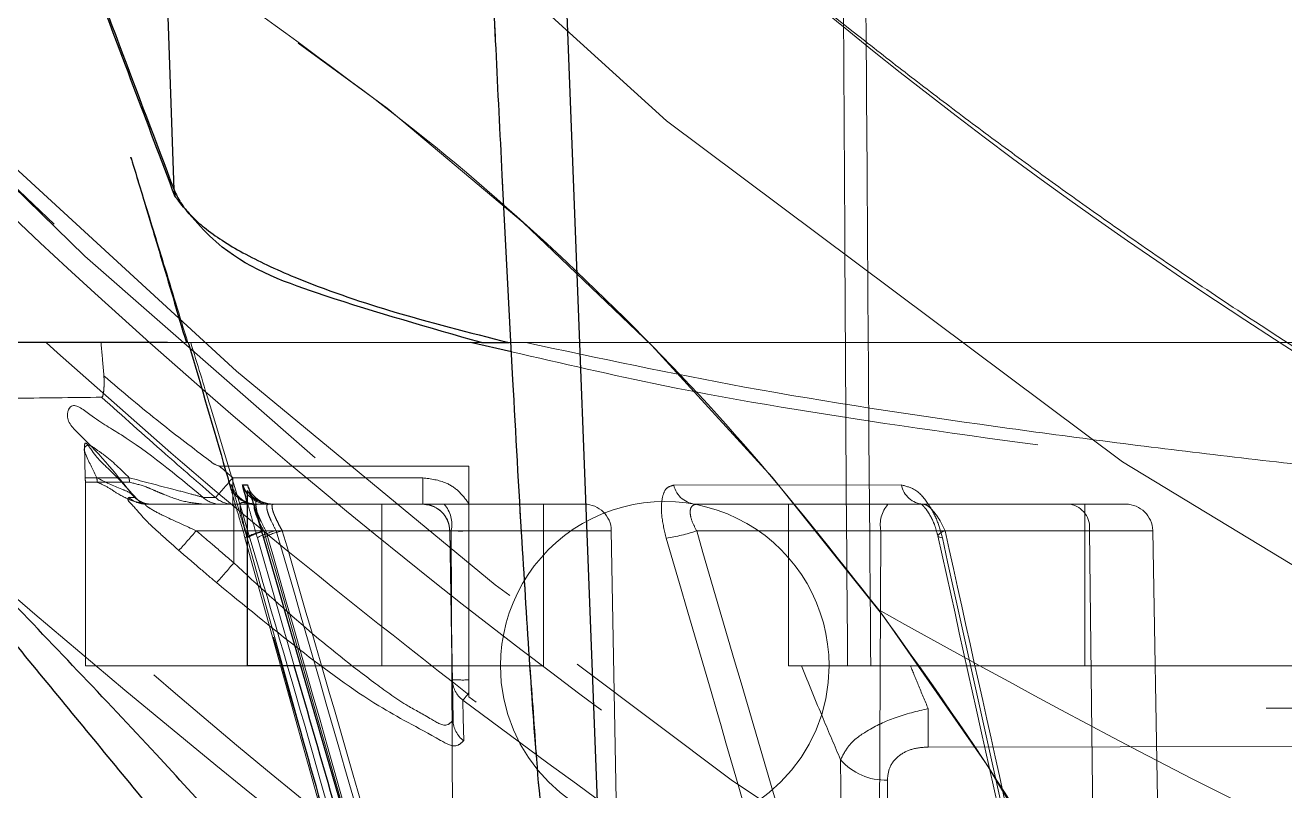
# Model space of a CAD drawing. Header units: millimetres. Extents: x 126 to 938, y 244 to 707.
# Drawn here: x 708.38 to 709.549, y 556.321 to 557.032 of the extents above; entities that cross this region are included whole.
import ezdxf

# ---------------------------------------------------------------- set-up
doc = ezdxf.new("R2010")
doc.units = ezdxf.units.MM
doc.linetypes.add('HIDDEN', pattern=[1.905, 1.27, -0.635])

msp = doc.modelspace()

# ---------------------------------------------------------------- linework, layer by layer
at = {"color": 7, "linetype": 'Continuous', "lineweight": 25}
for p, q in [((708.5183, 556.8791), (708.4761, 558.0876)), ((708.9148, 556.2166), (708.8487, 557.9373)), ((708.5123, 556.7373), (708.1819, 556.7373)), ((708.8313, 556.7288), (708.7933, 556.7373)), ((708.8035, 556.7373), (708.8294, 556.7373)), ((708.5862, 556.6001), (708.5862, 556.4373)), ((708.6343, 556.4373), (708.5862, 556.4373)), ((708.8483, 556.4373), (708.8483, 556.4373))]:
    msp.add_line(p, q, dxfattribs=at)
at = {"color": 7, "linetype": 'HIDDEN', "lineweight": 18}
for p, q in [((708.4805, 556.9021), (708.479, 556.9069)), ((708.3996, 556.7373), (708.145, 556.7373)), ((708.7933, 556.7373), (708.1819, 556.7373)), ((708.3536, 556.7373), (708.4505, 556.7373)), ((708.3996, 556.7373), (708.4505, 556.7373)), ((708.8035, 556.7373), (708.5123, 556.7373)), ((708.7933, 556.7373), (708.8448, 556.7373)), ((708.8294, 556.7373), (716.0545, 556.7373)), ((708.8448, 556.7373), (716.4246, 556.7373)), ((708.4352, 556.6421), (708.4358, 556.6118)), ((708.5603, 556.6227), (708.792, 556.6227)), ((708.792, 556.4104), (708.792, 556.6227)), ((708.792, 556.6227), (708.792, 556.5876)), ((708.4767, 556.6118), (708.4359, 556.6118)), ((708.4362, 556.6076), (708.4362, 556.4373)), ((708.4471, 556.6076), (708.4362, 556.6076)), ((708.4362, 556.6076), (708.477, 556.6076)), ((708.7491, 556.6118), (708.5728, 556.6118)), ((708.5728, 556.6118), (708.5728, 556.5873)), ((708.7491, 556.6118), (708.7491, 556.5873)), ((708.982, 556.605), (709.1933, 556.6052)), ((708.5737, 556.5873), (708.4926, 556.5873)), ((708.4926, 556.5873), (708.4979, 556.5873)), ((708.7112, 556.5873), (708.4965, 556.5873)), ((708.5464, 556.5873), (708.7112, 556.5873)), ((708.5464, 556.5873), (708.5616, 556.5873)), ((708.5616, 556.5873), (708.5728, 556.5873)), ((708.5728, 556.5873), (708.7491, 556.5873)), ((708.5737, 556.5627), (708.5737, 556.5873)), ((708.7491, 556.5873), (708.5737, 556.5873)), ((708.5862, 556.5887), (708.5948, 556.5873)), ((708.5945, 556.5873), (708.5862, 556.5887)), ((708.5862, 556.5887), (708.5862, 556.4373)), ((708.7691, 556.5873), (708.594, 556.5873)), ((708.594, 556.5873), (708.5945, 556.5873)), ((708.8612, 556.5873), (708.5945, 556.5873)), ((708.5948, 556.5873), (708.5955, 556.5873)), ((708.5948, 556.5873), (708.8612, 556.5873)), ((708.5955, 556.5873), (708.7691, 556.5873)), ((708.6073, 556.5873), (708.6059, 556.5873)), ((708.6059, 556.5873), (708.7691, 556.5873)), ((708.6073, 556.5873), (708.8612, 556.5873)), ((708.6103, 556.5873), (708.6088, 556.5873)), ((708.8612, 556.5873), (708.6088, 556.5873)), ((708.7691, 556.5873), (708.6103, 556.5873)), ((708.7112, 556.5873), (708.7112, 556.4373)), ((708.8991, 556.5873), (708.7691, 556.5873)), ((708.7691, 556.5873), (708.8991, 556.5873)), ((708.8991, 556.5873), (708.7691, 556.5873)), ((708.7691, 556.5873), (708.8991, 556.5873)), ((708.792, 556.5626), (708.792, 556.5876)), ((708.8612, 556.5873), (708.8612, 556.4373)), ((708.8612, 556.5873), (708.8612, 556.4373)), ((709.2136, 556.5873), (709.0036, 556.5873)), ((709.0036, 556.5873), (709.1807, 556.5873)), ((709.0886, 556.5873), (709.0886, 556.4373)), ((709.3636, 556.5873), (709.0886, 556.5873)), ((709.0886, 556.5873), (709.3636, 556.5873)), ((709.1807, 556.5873), (709.4015, 556.5873)), ((709.2104, 556.5875), (709.2107, 556.5875)), ((709.3502, 556.5873), (709.2136, 556.5873)), ((709.4015, 556.5873), (709.3502, 556.5873)), ((709.3636, 556.5873), (709.3636, 556.4373)), ((708.5389, 556.5627), (708.5737, 556.5627)), ((708.5737, 556.5627), (708.7741, 556.5627)), ((708.5737, 556.5329), (708.5737, 556.5627)), ((708.6017, 556.5627), (708.7756, 556.5627)), ((708.7756, 556.5627), (708.6036, 556.5627)), ((708.7756, 556.5627), (708.6132, 556.5627)), ((708.6187, 556.5627), (708.7756, 556.5627)), ((708.7772, 556.387), (708.7741, 556.5627)), ((708.7741, 556.5627), (708.7765, 556.4244)), ((708.7756, 556.5627), (708.9241, 556.5627)), ((708.7781, 556.0128), (708.7756, 556.5627)), ((708.7782, 555.9889), (708.7756, 556.5627)), ((708.9241, 556.5627), (708.7756, 556.5627)), ((708.7756, 556.5627), (708.9241, 556.5627)), ((708.7784, 555.9288), (708.7756, 556.5627)), ((708.7784, 555.9327), (708.7756, 556.5627)), ((708.9241, 556.5627), (708.7756, 556.5627)), ((708.792, 556.4243), (708.792, 556.5626)), ((708.9241, 556.5627), (708.9453, 555.3516)), ((708.9241, 556.5627), (708.9412, 555.5876)), ((709.1742, 556.5627), (709.0033, 556.5627)), ((709.1716, 555.9868), (709.1742, 556.5627)), ((709.4265, 556.5627), (709.1742, 556.5627)), ((709.2338, 556.5627), (709.3678, 556.5627)), ((709.3678, 556.5627), (709.4265, 556.5627)), ((709.3757, 555.9264), (709.3678, 556.5627)), ((709.4265, 556.5627), (709.4465, 555.4194)), ((708.5841, 556.5562), (708.7608, 555.9228)), ((708.7607, 555.9267), (708.586, 556.5562)), ((708.6299, 556.4373), (708.5956, 556.5562)), ((708.6105, 556.464), (708.6182, 556.4373)), ((708.7112, 556.4373), (708.4362, 556.4373)), ((708.4362, 556.4373), (708.7112, 556.4373)), ((708.5862, 556.4373), (708.8612, 556.4373)), ((708.8612, 556.4373), (708.5862, 556.4373)), ((708.5862, 556.4373), (708.8612, 556.4373)), ((708.8612, 556.4373), (708.6343, 556.4373)), ((708.8484, 556.4373), (708.8483, 556.4373)), ((708.8484, 556.4373), (708.8483, 556.4373)), ((708.8484, 556.4373), (708.8485, 556.4373)), ((709.3636, 556.4373), (709.0886, 556.4373)), ((709.0886, 556.4373), (709.3636, 556.4373)), ((709.2017, 556.4373), (709.1006, 556.4373)), ((709.1006, 556.4373), (709.1434, 556.4373)), ((709.1649, 556.4373), (709.1434, 556.4373)), ((709.1649, 556.4373), (712.7586, 556.4373)), ((709.2017, 556.4373), (712.7236, 556.4373)), ((708.792, 556.4122), (708.792, 556.4243)), ((708.792, 556.4085), (708.792, 556.4122)), ((708.792, 556.4085), (708.792, 556.4104))]:
    msp.add_line(p, q, dxfattribs=at)
at = {"color": 7, "linetype": 'HIDDEN', "lineweight": 18, "flags": 128}
for points in [[(709.2313, 556.5561), (709.2293, 556.5564), (709.2279, 556.5569), (709.2272, 556.5575), (709.2272, 556.5583), (709.2279, 556.5593), (709.2292, 556.5604), (709.2312, 556.5615), (709.2338, 556.5627)], [(708.7765, 556.4244), (708.7769, 556.4035), (708.7772, 556.387)], [(708.7871, 556.3678), (708.7867, 556.3888), (708.7863, 556.4053)], [(712.7069, 556.4022), (710.7532, 556.3996), (709.2182, 556.3975)], [(709.2182, 556.3975), (709.2182, 556.3925), (709.2182, 556.3875), (709.2182, 556.3827), (709.2182, 556.378), (709.2182, 556.3735), (709.2182, 556.3693), (709.2182, 556.3654), (709.2182, 556.3619)], [(709.2182, 556.3619), (710.4044, 556.3636), (711.1719, 556.3647), (711.9394, 556.3658), (712.7069, 556.367)], [(709.1369, 556.3501), (709.1371, 556.3233), (709.1373, 556.3026)], [(709.1806, 556.2988), (709.1804, 556.3169), (709.1803, 556.3312)]]:
    msp.add_lwpolyline(points, dxfattribs=at)
at = {"color": 7, "linetype": 'HIDDEN', "lineweight": 18}
for centre, radius, start, end in [((712.4737, 561.1873), 5.5, 90, 270), ((712.4737, 561.1873), 5.5, 90, 270), ((712.4737, 561.1873), 5.95, 214.631, 268.00001), ((712.4737, 561.1873), 5.95, 217.76407, 268.00003), ((707.1737, 554.9873), 2.5, 25.1438, 86.2225), ((712.4737, 561.1873), 5.9354, 219.86381, 267.99998), ((708.4615, 556.6123), 0.0257, 181.1376, 190.5413), ((708.474, 556.6123), 0.0273, 180.9314, 189.7803), ((708.5125, 556.6123), 0.0358, 180.7391, 187.4669), ((708.0342, 557.0692), 0.7066, 317.6793, 319.6624), ((708.594, 556.6122), 0.025, 196.2094, 270.019), ((708.5955, 556.6123), 0.025, 196.2927, 269.988), ((708.6059, 556.6123), 0.025, 218.0424, 269.9775), ((708.6103, 556.6123), 0.025, 196.2519, 270.0061), ((709.0044, 556.6102), 0.023, 193.2256, 268.0193), ((709.215, 556.6092), 0.022, 190.5027, 266.5689), ((708.4926, 556.6115), 0.0242, 227.4243, 269.9187), ((708.4979, 556.6115), 0.0242, 227.4589, 269.9212), ((708.5616, 556.6115), 0.0243, 228.0423, 269.8982), ((708.5729, 556.6115), 0.0242, 228.0739, 269.929), ((708.7491, 556.5623), 0.025, 1.0003, 89.9989), ((708.7471, 556.5683), 0.029, 348.7932, 40.7076), ((708.7471, 556.5683), 0.029, 348.7932, 40.7076), ((708.7471, 556.5683), 0.029, 348.7932, 40.7076), ((708.7471, 556.5683), 0.029, 348.7932, 40.7076), ((708.9737, 556.4373), 0.1525, 359.999, 180.001), ((708.9737, 556.4373), 0.1525, 359.999, 180.001), ((708.8991, 556.5623), 0.025, 1.012, 89.9872), ((708.8991, 556.5623), 0.025, 1.012, 89.9872), ((709.2027, 556.5683), 0.029, 139.2929, 191.1932), ((709.3458, 556.5655), 0.0222, 352.7031, 78.775), ((709.4015, 556.5623), 0.025, 1.012, 89.9872), ((708.0008, 557.0202), 0.7063, 317.6449, 319.6285), ((708.6187, 556.4899), 0.0747, 103.1565, 117.5455), ((708.6202, 556.4912), 0.0734, 103.0969, 117.7547), ((708.6308, 556.4882), 0.0766, 103.2988, 117.3348), ((708.6348, 556.4931), 0.0714, 103.0121, 118.0765), ((708.7844, 556.7852), 0.2228, 267.3627, 271.9473), ((708.9505, 556.7182), 0.1643, 278.6074, 288.7429), ((708.016, 557.0003), 0.7277, 318.1104, 320.0355), ((708.9737, 556.4373), 0.1525, 180.0013, 359.9987), ((708.9737, 556.4373), 0.1525, 180.0013, 359.9987), ((708.7859, 556.6064), 0.1823, 267.0682, 271.912), ((708.8011, 556.4249), 0.0245, 181.1067, 233.1032), ((708.6156, 556.5494), 0.2234, 319.8326, 322.1173), ((708.8017, 556.3874), 0.0245, 181.0765, 233.3283), ((709.178, 556.3853), 0.0541, 220.5767, 272.4682)]:
    msp.add_arc(centre, radius, start, end, dxfattribs=at)
at = {"color": 7, "linetype": 'Continuous', "lineweight": 25}
for centre, radius, start, end in [((708.5431, 556.8798), 0.0248, 181.8124, 197.347), ((708.606, 556.6123), 0.0251, 196.1693, 217.9585)]:
    msp.add_arc(centre, radius, start, end, dxfattribs=at)
at = {"color": 7, "linetype": 'HIDDEN', "lineweight": 18}
for points, knots in [([(712.4737, 555.2293), (712.275, 555.2348), (711.8779, 555.246), (711.2855, 555.3357), (710.7029, 555.4806), (710.1438, 555.6839), (709.6231, 555.9345), (709.1434, 556.2248), (708.6999, 556.5523), (708.2891, 556.9186), (707.9119, 557.3234), (707.5718, 557.7637), (707.2728, 558.2365), (707.0198, 558.7347), (706.8141, 559.254), (706.659, 559.7898), (706.5511, 560.3375), (706.5227, 560.708), (706.5085, 560.8931)], [0, 0, 0, 0, 0.065634, 0.131205, 0.197552, 0.263793, 0.32746, 0.388217, 0.448864, 0.509411, 0.569867, 0.631475, 0.69301, 0.754485, 0.815912, 0.877298, 0.938657, 1, 1, 1, 1]), ([(708.8484, 556.4373), (708.8455, 556.4818), (708.8389, 556.5865), (708.8305, 556.7411), (708.8219, 556.9095), (708.8134, 557.0845), (708.8034, 557.2982), (708.7921, 557.5487), (708.7797, 557.831), (708.767, 558.1222), (708.7545, 558.4087), (708.746, 558.5966), (708.7419, 558.6873)], [0, 0, 0, 0, 0.059433, 0.139717, 0.20619, 0.28403, 0.373081, 0.491059, 0.618052, 0.74944, 0.879163, 1, 1, 1, 1]), ([(709.1369, 557.5061), (709.1372, 557.4161), (709.1379, 557.2335), (709.1403, 556.9607), (709.1414, 556.6944), (709.1427, 556.5207), (709.1434, 556.4373)], [0, 0, 0, 0, 0.25253, 0.51263, 0.765752, 1, 1, 1, 1]), ([(709.1649, 556.4373), (709.1642, 556.5206), (709.1627, 556.6937), (709.1612, 556.9587), (709.1587, 557.2293), (709.158, 557.4101), (709.1576, 557.499)], [0, 0, 0, 0, 0.235504, 0.489156, 0.748687, 1, 1, 1, 1]), ([(711.5766, 555.9515), (711.4268, 555.98), (711.1046, 556.0412), (710.624, 556.1937), (710.1379, 556.3958), (709.6751, 556.6465), (709.237, 556.9388), (708.973, 557.1694), (708.841, 557.2847)], [0, 0, 0, 0, 0.148179, 0.318686, 0.48914, 0.659479, 0.829731, 1, 1, 1, 1]), ([(708.8452, 557.2858), (708.8943, 557.2413), (708.9963, 557.1489), (709.118, 557.0494), (709.2056, 556.9812), (709.2531, 556.9451), (709.302, 556.9088), (709.3522, 556.8725), (709.4036, 556.8362), (709.4602, 556.7973), (709.5275, 556.7525), (709.6112, 556.6987), (709.7135, 556.6358), (709.8352, 556.5652), (709.9769, 556.4883), (710.1648, 556.394), (710.3872, 556.2944), (710.6308, 556.1997), (710.8714, 556.1186), (711.1128, 556.0495), (711.3667, 555.9885), (711.5363, 555.9582), (711.6232, 555.9427)], [0, 0, 0, 0, 0.063464, 0.131924, 0.150679, 0.169776, 0.189215, 0.208997, 0.229119, 0.249584, 0.274806, 0.306602, 0.344971, 0.389908, 0.441411, 0.499474, 0.591453, 0.674908, 0.74985, 0.834802, 0.915455, 1, 1, 1, 1]), ([(709.1723, 556.4891), (709.1313, 556.5412), (709.0494, 556.6452), (708.9109, 556.7882), (708.7629, 556.9216), (708.6556, 556.9999), (708.6019, 557.0391)], [0, 0, 0, 0, 0.2498309, 0.4991472, 0.7496086, 1, 1, 1, 1]), ([(708.5311, 556.7372), (708.5236, 556.7618), (708.5099, 556.8068), (708.493, 556.8618), (708.4836, 556.8922), (708.4805, 556.9021)], [0, 0, 0, 0, 0.446275, 0.81854, 1, 1, 1, 1]), ([(708.792, 556.4104), (708.7168, 556.4692), (708.5827, 556.5742), (708.4556, 556.6874), (708.3996, 556.7373)], [0, 0, 0, 0, 0.560127, 1, 1, 1, 1]), ([(708.4505, 556.7373), (708.451, 556.7315), (708.4519, 556.7212), (708.4528, 556.7109), (708.4532, 556.7063)], [0, 0, 0, 0, 0.559974, 1, 1, 1, 1]), ([(708.7333, 556.0455), (708.7097, 556.1317), (708.6668, 556.2884), (708.6056, 556.4993), (708.5625, 556.6436), (708.5398, 556.7177), (708.5338, 556.7372)], [0, 0, 0, 0, 0.372482, 0.677121, 0.914606, 1, 1, 1, 1]), ([(708.8448, 556.7373), (708.9124, 556.7229), (709.0568, 556.6921), (709.236, 556.6653), (709.3812, 556.6457), (709.4834, 556.6331), (709.5878, 556.6212), (709.6939, 556.6101), (709.8016, 556.5996), (709.9104, 556.5898), (710.0203, 556.5806), (710.1308, 556.572), (710.2417, 556.564), (710.3525, 556.5566), (710.5225, 556.5461), (710.74, 556.5342), (710.992, 556.5218), (711.1478, 556.516), (711.219, 556.5134)], [0, 0, 0, 0, 0.086735, 0.185545, 0.227615, 0.2708, 0.314882, 0.359656, 0.404929, 0.450772, 0.497009, 0.543493, 0.590086, 0.636654, 0.683077, 0.80406, 0.910468, 1, 1, 1, 1]), ([(711.2191, 556.5031), (711.0849, 556.5085), (710.8233, 556.519), (710.4432, 556.5395), (710.0877, 556.5635), (709.7601, 556.5912), (709.4642, 556.6227), (709.2049, 556.6574), (708.9974, 556.6903), (708.8782, 556.718), (708.8313, 556.7288)], [0, 0, 0, 0, 0.167829, 0.327094, 0.47547, 0.612978, 0.737795, 0.847146, 0.939859, 1, 1, 1, 1]), ([(708.4532, 556.7063), (708.4533, 556.7039), (708.4534, 556.6994), (708.4532, 556.6933), (708.4526, 556.6895), (708.452, 556.6871), (708.4513, 556.6868), (708.4511, 556.6866)], [0, 0, 0, 0, 0.368012, 0.661857, 0.889689, 0.960352, 1, 1, 1, 1]), ([(708.5603, 556.6227), (708.5599, 556.6228), (708.5566, 556.6236), (708.5382, 556.6377), (708.5027, 556.6643), (708.4706, 556.6916), (708.4532, 556.7063)], [0, 0, 0, 0, 0.009003, 0.073448, 0.499939, 1, 1, 1, 1]), ([(708.2143, 556.6832), (708.2536, 556.6839), (708.2943, 556.6845), (708.3452, 556.6853), (708.3849, 556.6858), (708.4231, 556.6863), (708.4511, 556.6866)], [0, 0, 0, 0, 0.497834, 0.515345, 0.645531, 1, 1, 1, 1]), ([(711.3329, 555.077), (711.2414, 555.0956), (711.0587, 555.1327), (710.7374, 555.2172), (710.3861, 555.3305), (710.0083, 555.4814), (709.594, 555.6779), (709.1391, 555.9415), (708.654, 556.2842), (708.3612, 556.55), (708.2143, 556.6832)], [0, 0, 0, 0, 0.078734, 0.157204, 0.280116, 0.389904, 0.500153, 0.666639, 0.832875, 1, 1, 1, 1]), ([(708.5454, 556.5935), (708.5196, 556.6149), (708.4843, 556.6442), (708.447, 556.6645), (708.4234, 556.6837), (708.4165, 556.6651), (708.4467, 556.6378), (708.4663, 556.613), (708.4815, 556.5936)], [0, 0, 0, 0, 0.37258, 0.508792, 0.583535, 0.612549, 0.698268, 1, 1, 1, 1]), ([(708.4511, 556.6866), (708.4706, 556.6691), (708.5056, 556.6377), (708.5411, 556.607), (708.5567, 556.5935)], [0, 0, 0, 0, 0.559986, 1, 1, 1, 1]), ([(708.4467, 556.6118), (708.4433, 556.6186), (708.439, 556.6271), (708.4339, 556.639), (708.4387, 556.6433), (708.4455, 556.6385), (708.4583, 556.6299), (708.4689, 556.6195), (708.4767, 556.6118)], [0, 0, 0, 0, 0.286812, 0.365218, 0.404476, 0.479378, 0.614737, 1, 1, 1, 1]), ([(708.4873, 556.5885), (708.4765, 556.6004), (708.4599, 556.6187), (708.4465, 556.6297), (708.436, 556.646), (708.435, 556.6414), (708.4352, 556.6398), (708.4353, 556.6387)], [0, 0, 0, 0, 0.54908, 0.84765, 0.937665, 0.957021, 1, 1, 1, 1]), ([(708.5728, 556.6118), (708.5705, 556.6138), (708.5663, 556.6175), (708.5621, 556.6211), (708.5603, 556.6227)], [0, 0, 0, 0, 0.560039, 1, 1, 1, 1]), ([(708.4467, 556.6118), (708.4542, 556.6081), (708.4646, 556.6029), (708.4775, 556.5984), (708.4806, 556.5948), (708.4815, 556.5936)], [0, 0, 0, 0, 0.642064, 0.890383, 1, 1, 1, 1]), ([(708.4965, 556.5873), (708.4911, 556.5879), (708.4808, 556.5892), (708.4713, 556.5941), (708.4633, 556.5987), (708.457, 556.6033), (708.4501, 556.6063), (708.4471, 556.6076)], [0, 0, 0, 0, 0.29905, 0.571814, 0.585603, 0.813481, 1, 1, 1, 1]), ([(708.5454, 556.5935), (708.5417, 556.5946), (708.5323, 556.5973), (708.5093, 556.6032), (708.4902, 556.6082), (708.4767, 556.6118)], [0, 0, 0, 0, 0.163398, 0.411575, 1, 1, 1, 1]), ([(708.477, 556.6076), (708.4822, 556.6064), (708.4902, 556.6045), (708.4996, 556.6002), (708.5048, 556.5981), (708.5076, 556.5969), (708.5143, 556.5942), (708.5268, 556.5893), (708.5397, 556.588), (708.5464, 556.5873)], [0, 0, 0, 0, 0.219524, 0.339682, 0.425943, 0.451236, 0.464279, 0.726199, 1, 1, 1, 1]), ([(708.792, 556.5876), (708.7892, 556.5915), (708.7835, 556.5993), (708.769, 556.6092), (708.7566, 556.6108), (708.7491, 556.6118)], [0, 0, 0, 0, 0.276637, 0.562519, 1, 1, 1, 1]), ([(708.2509, 556.6042), (708.3982, 556.4771), (708.6919, 556.2236), (709.1746, 555.8975), (709.6552, 555.6295), (710.1287, 555.4173), (710.5549, 555.2656), (710.9569, 555.152), (711.2073, 555.1019), (711.3328, 555.0768)], [0, 0, 0, 0, 0.16736, 0.333875, 0.500576, 0.640688, 0.78014, 0.889838, 1, 1, 1, 1]), ([(708.57, 556.6053), (708.5704, 556.6037), (708.5721, 556.5978), (708.5752, 556.5869), (708.5795, 556.5721), (708.5825, 556.5617), (708.5841, 556.5562)], [0, 0, 0, 0, 0.0934352, 0.3627576, 0.6637383, 1, 1, 1, 1]), ([(708.5715, 556.6052), (708.5712, 556.6052), (708.5707, 556.6053), (708.5702, 556.6053), (708.57, 556.6053)], [0, 0, 0, 0, 0.639016, 1, 1, 1, 1]), ([(708.586, 556.5562), (708.584, 556.5631), (708.5803, 556.5757), (708.5758, 556.5911), (708.573, 556.6005), (708.5718, 556.6043), (708.5715, 556.6052)], [0, 0, 0, 0, 0.421833, 0.769778, 0.941208, 1, 1, 1, 1]), ([(708.5862, 556.6001), (708.5866, 556.5993), (708.5874, 556.5979), (708.5891, 556.5955), (708.5944, 556.5898), (708.6015, 556.5884), (708.6073, 556.5873)], [0, 0, 0, 0, 0.1082714, 0.186134, 0.343846, 1, 1, 1, 1]), ([(708.6088, 556.5873), (708.6027, 556.5885), (708.5934, 556.5904), (708.588, 556.5977), (708.5862, 556.6001)], [0, 0, 0, 0, 0.6717638, 1, 1, 1, 1]), ([(708.9751, 556.5558), (708.9734, 556.5627), (708.9703, 556.5752), (708.9704, 556.5908), (708.9741, 556.6026), (708.9796, 556.6043), (708.982, 556.605)], [0, 0, 0, 0, 0.385749, 0.698109, 0.869473, 1, 1, 1, 1]), ([(709.1933, 556.6052), (709.1977, 556.604), (709.2081, 556.6012), (709.2185, 556.5879), (709.2268, 556.5727), (709.2298, 556.5617), (709.2313, 556.5561)], [0, 0, 0, 0, 0.204083, 0.480696, 0.735794, 1, 1, 1, 1]), ([(708.4762, 556.5936), (708.4759, 556.5932), (708.4747, 556.5913), (708.4818, 556.5845), (708.4896, 556.5742), (708.5057, 556.5595), (708.517, 556.5495), (708.5228, 556.5443)], [0, 0, 0, 0, 0.023311, 0.090821, 0.341191, 0.660035, 1, 1, 1, 1]), ([(708.4815, 556.5936), (708.4806, 556.5936), (708.4788, 556.5936), (708.477, 556.5936), (708.4762, 556.5936)], [0, 0, 0, 0, 0.560156, 1, 1, 1, 1]), ([(708.5389, 556.5627), (708.5291, 556.5671), (708.5148, 556.5735), (708.5, 556.5808), (708.4941, 556.5846), (708.4925, 556.5856), (708.4914, 556.5871), (708.4922, 556.5872), (708.4926, 556.5873)], [0, 0, 0, 0, 0.59263, 0.86325, 0.927169, 0.966697, 0.983498, 1, 1, 1, 1]), ([(708.4979, 556.5873), (708.4983, 556.5873), (708.4998, 556.5873), (708.4979, 556.5873), (708.4965, 556.5873)], [0, 0, 0, 0, 0.294118, 1, 1, 1, 1]), ([(708.5567, 556.5935), (708.5546, 556.5935), (708.5508, 556.5935), (708.5471, 556.5935), (708.5454, 556.5935)], [0, 0, 0, 0, 0.559873, 1, 1, 1, 1]), ([(708.5946, 556.5868), (708.5931, 556.5869), (708.5902, 556.5871), (708.5862, 556.588), (708.5832, 556.5889), (708.5799, 556.5889), (708.5793, 556.5846), (708.5806, 556.5789), (708.5828, 556.5688), (708.585, 556.561), (708.5862, 556.5565)], [0, 0, 0, 0, 0.095273, 0.184039, 0.256028, 0.303211, 0.359548, 0.484086, 0.698621, 1, 1, 1, 1]), ([(708.5956, 556.5562), (708.5936, 556.5631), (708.5906, 556.5734), (708.5878, 556.5837), (708.5868, 556.587)], [0, 0, 0, 0, 0.674082, 1, 1, 1, 1]), ([(708.6017, 556.5627), (708.6, 556.5657), (708.5976, 556.5701), (708.595, 556.5759), (708.5936, 556.5797), (708.5927, 556.5829), (708.5925, 556.5851), (708.5928, 556.5869), (708.5936, 556.5871), (708.594, 556.5873)], [0, 0, 0, 0, 0.374187, 0.552809, 0.702584, 0.822969, 0.909579, 0.959699, 1, 1, 1, 1]), ([(708.5975, 556.59), (708.5971, 556.5902), (708.5961, 556.5906), (708.5938, 556.5899), (708.5943, 556.5854), (708.5953, 556.5794), (708.598, 556.569), (708.6001, 556.561), (708.6014, 556.5564)], [0, 0, 0, 0, 0.0360908, 0.0833497, 0.1628291, 0.3342476, 0.6155902, 1, 1, 1, 1]), ([(708.5955, 556.5873), (708.5951, 556.5871), (708.5943, 556.5869), (708.5941, 556.5851), (708.5945, 556.5828), (708.5954, 556.5796), (708.5969, 556.5759), (708.5995, 556.57), (708.6019, 556.5657), (708.6036, 556.5627)], [0, 0, 0, 0, 0.038043, 0.08835, 0.175452, 0.297183, 0.447235, 0.626572, 1, 1, 1, 1]), ([(708.6065, 556.5875), (708.6051, 556.5878), (708.6026, 556.5883), (708.5997, 556.5895), (708.598, 556.5899), (708.5975, 556.59)], [0, 0, 0, 0, 0.440158, 0.839073, 1, 1, 1, 1]), ([(708.6059, 556.5873), (708.6055, 556.5872), (708.6046, 556.5869), (708.6042, 556.5851), (708.6044, 556.5829), (708.6052, 556.5797), (708.6066, 556.5759), (708.6091, 556.5701), (708.6115, 556.5657), (708.6132, 556.5627)], [0, 0, 0, 0, 0.042578, 0.093347, 0.17928, 0.298284, 0.447659, 0.626267, 1, 1, 1, 1]), ([(708.6187, 556.5627), (708.6178, 556.5643), (708.616, 556.5675), (708.6137, 556.5721), (708.6118, 556.5762), (708.6104, 556.5797), (708.6095, 556.5827), (708.6092, 556.5849), (708.6091, 556.5868), (708.61, 556.5871), (708.6103, 556.5873)], [0, 0, 0, 0, 0.209264, 0.399613, 0.565888, 0.704328, 0.820538, 0.907236, 0.962435, 1, 1, 1, 1]), ([(708.7491, 556.5873), (708.7517, 556.587), (708.7573, 556.5865), (708.7639, 556.5828), (708.7685, 556.5783), (708.7715, 556.5739), (708.7736, 556.5686), (708.774, 556.5647), (708.7741, 556.5627)], [0, 0, 0, 0, 0.200126, 0.432985, 0.562456, 0.699976, 0.845959, 1, 1, 1, 1]), ([(709.0036, 556.5873), (709.0027, 556.5872), (709.0009, 556.587), (708.9986, 556.5853), (708.9974, 556.5827), (708.9971, 556.5781), (708.9988, 556.5711), (709.0016, 556.5658), (709.0033, 556.5627)], [0, 0, 0, 0, 0.096128, 0.181871, 0.274236, 0.385255, 0.640284, 1, 1, 1, 1]), ([(709.2107, 556.5875), (709.2109, 556.5875), (709.2118, 556.5876), (709.2134, 556.5857), (709.2159, 556.5833), (709.2188, 556.579), (709.222, 556.5733), (709.225, 556.566), (709.2264, 556.5606), (709.2271, 556.5577)], [0, 0, 0, 0, 0.01893, 0.080534, 0.183212, 0.329439, 0.518801, 0.745227, 1, 1, 1, 1]), ([(709.2338, 556.5627), (709.2323, 556.5659), (709.2301, 556.5707), (709.2265, 556.5762), (709.2238, 556.5798), (709.2212, 556.5828), (709.2185, 556.5852), (709.2161, 556.5868), (709.2144, 556.5871), (709.2136, 556.5873)], [0, 0, 0, 0, 0.328306, 0.476002, 0.607389, 0.734923, 0.844074, 0.932379, 1, 1, 1, 1]), ([(708.5737, 556.5329), (708.5672, 556.5385), (708.5556, 556.5484), (708.544, 556.5583), (708.5389, 556.5627)], [0, 0, 0, 0, 0.560044, 1, 1, 1, 1]), ([(708.7784, 555.9288), (708.7462, 556.0474), (708.6887, 556.2591), (708.6283, 556.4699), (708.6017, 556.5627)], [0, 0, 0, 0, 0.560029, 1, 1, 1, 1]), ([(708.6036, 556.5627), (708.6371, 556.4454), (708.697, 556.2358), (708.7535, 556.0253), (708.7784, 555.9327)], [0, 0, 0, 0, 0.559965, 1, 1, 1, 1]), ([(708.6132, 556.5627), (708.6441, 556.4556), (708.6993, 556.2644), (708.7541, 556.0731), (708.7782, 555.9889)], [0, 0, 0, 0, 0.559998, 1, 1, 1, 1]), ([(708.7781, 556.0128), (708.7484, 556.1155), (708.6954, 556.2988), (708.6422, 556.4821), (708.6187, 556.5627)], [0, 0, 0, 0, 0.560003, 1, 1, 1, 1]), ([(709.0033, 556.5627), (709.0346, 556.4552), (709.0907, 556.2632), (709.1469, 556.0713), (709.1716, 555.9868)], [0, 0, 0, 0, 0.5600033, 1, 1, 1, 1]), ([(709.3757, 555.9264), (709.3491, 556.0452), (709.3015, 556.2572), (709.2545, 556.4693), (709.2338, 556.5627)], [0, 0, 0, 0, 0.55992, 1, 1, 1, 1]), ([(709.1434, 555.9799), (709.1119, 556.0874), (709.0557, 556.2794), (708.9997, 556.4714), (708.9751, 556.5558)], [0, 0, 0, 0, 0.559989, 1, 1, 1, 1]), ([(709.2271, 556.558), (709.2484, 556.462), (709.2954, 556.2498), (709.3429, 556.0378), (709.369, 555.9217)], [0, 0, 0, 0, 0.4525565, 1, 1, 1, 1]), ([(709.2313, 556.5561), (709.2576, 556.4373), (709.3045, 556.2251), (709.352, 556.0131), (709.3729, 555.9198)], [0, 0, 0, 0, 0.560076, 1, 1, 1, 1]), ([(708.5228, 556.5443), (708.5293, 556.5387), (708.5409, 556.5288), (708.5526, 556.5188), (708.5577, 556.5145)], [0, 0, 0, 0, 0.560025, 1, 1, 1, 1]), ([(708.7772, 556.387), (708.7756, 556.3852), (708.7702, 556.3794), (708.7534, 556.3904), (708.7324, 556.4009), (708.6922, 556.43), (708.6382, 556.473), (708.5958, 556.5124), (708.5737, 556.5329)], [0, 0, 0, 0, 0.025369, 0.086509, 0.185301, 0.325738, 0.649436, 1, 1, 1, 1]), ([(708.5577, 556.5145), (708.583, 556.4937), (708.6314, 556.454), (708.702, 556.4017), (708.7482, 556.3781), (708.7793, 556.3602), (708.7853, 556.3661), (708.7871, 556.3678)], [0, 0, 0, 0, 0.355072, 0.679835, 0.915111, 0.975425, 1, 1, 1, 1]), ([(710.114, 556.063), (710.019, 556.0969), (709.8322, 556.1634), (709.5148, 556.2996), (709.3009, 556.4179), (709.1723, 556.4891)], [0, 0, 0, 0, 0.292201, 0.574442, 1, 1, 1, 1]), ([(709.4176, 556.0895), (709.3768, 556.1672), (709.3041, 556.306), (709.2126, 556.4331), (709.1723, 556.4891)], [0, 0, 0, 0, 0.559987, 1, 1, 1, 1]), ([(708.8631, 556.2587), (708.8607, 556.2847), (708.8583, 556.3112), (708.8554, 556.3416), (708.8533, 556.3752), (708.8508, 556.4082), (708.8485, 556.4373)], [0, 0, 0, 0, 0.43705, 0.445439, 0.511702, 1, 1, 1, 1]), ([(709.1006, 556.4373), (709.1072, 556.4209), (709.1191, 556.3918), (709.1314, 556.3628), (709.1369, 556.3501)], [0, 0, 0, 0, 0.560015, 1, 1, 1, 1]), ([(709.2182, 556.3975), (709.2151, 556.4049), (709.2095, 556.4182), (709.2041, 556.4314), (709.2017, 556.4373)], [0, 0, 0, 0, 0.560029, 1, 1, 1, 1]), ([(710.4709, 555.5091), (710.4253, 555.5249), (710.3214, 555.5608), (710.151, 555.6267), (710.0026, 555.6899), (709.8892, 555.7418), (709.8211, 555.7742), (709.7578, 555.8052), (709.6993, 555.8348), (709.6454, 555.8629), (709.5227, 555.9283), (709.3443, 556.0303), (709.1251, 556.1696), (708.945, 556.2937), (708.8393, 556.373), (708.792, 556.4085)], [0, 0, 0, 0, 0.075585, 0.172461, 0.286401, 0.328475, 0.367916, 0.404755, 0.439026, 0.470757, 0.500009, 0.657148, 0.792832, 0.907104, 1, 1, 1, 1]), ([(708.7863, 556.4053), (708.9267, 556.3015), (709.2064, 556.0946), (709.658, 555.8331), (710.128, 555.6059), (710.4565, 555.4903), (710.6213, 555.4323)], [0, 0, 0, 0, 0.250779, 0.499786, 0.748913, 1, 1, 1, 1]), ([(709.2182, 556.3975), (709.2078, 556.3951), (709.188, 556.3904), (709.1632, 556.3786), (709.1448, 556.3656), (709.1392, 556.3546), (709.1369, 556.3501)], [0, 0, 0, 0, 0.32788, 0.623908, 0.845451, 1, 1, 1, 1]), ([(709.1803, 556.3312), (709.1807, 556.3354), (709.1817, 556.3444), (709.1911, 556.3549), (709.204, 556.3609), (709.2133, 556.3616), (709.2182, 556.3619)], [0, 0, 0, 0, 0.229305, 0.4882634, 0.7313118, 1, 1, 1, 1])]:
    msp.add_open_spline(points, degree=3, knots=knots, dxfattribs=at)
at = {"color": 7, "linetype": 'Continuous', "lineweight": 25}
for points, knots in [([(708.7414, 558.6873), (708.746, 558.5844), (708.7556, 558.3717), (708.7697, 558.0492), (708.7839, 557.7258), (708.7976, 557.4186), (708.8103, 557.1429), (708.8217, 556.9077), (708.8317, 556.7159), (708.8401, 556.5641), (708.8458, 556.4756), (708.8483, 556.4373)], [0, 0, 0, 0, 0.1371519, 0.2835684, 0.4299241, 0.5682752, 0.693124, 0.7974185, 0.8819665, 0.9487972, 1, 1, 1, 1]), ([(708.285, 557.4967), (708.3068, 557.4394), (708.3506, 557.3243), (708.4109, 557.1635), (708.4669, 557.0149), (708.5012, 556.9243), (708.5183, 556.8791)], [0, 0, 0, 0, 0.278705, 0.559631, 0.780308, 1, 1, 1, 1]), ([(708.5194, 556.8725), (708.4934, 556.9412), (708.4415, 557.0787), (708.3637, 557.2854), (708.3116, 557.4232), (708.2855, 557.4923)], [0, 0, 0, 0, 0.332922, 0.665481, 1, 1, 1, 1]), ([(708.479, 556.9069), (708.4788, 556.9074), (708.4766, 556.9143), (708.4901, 556.8703), (708.4944, 556.8558), (708.5067, 556.8146), (708.5175, 556.7786), (708.5255, 556.7513), (708.5297, 556.7372)], [0, 0, 0, 0, 0.0085398, 0.1107451, 0.3532994, 0.5286577, 0.757675, 1, 1, 1, 1]), ([(708.5183, 556.8791), (708.5202, 556.875), (708.5241, 556.8666), (708.5339, 556.8549), (708.5468, 556.8432), (708.5633, 556.8316), (708.5827, 556.8201), (708.6053, 556.8088), (708.6501, 556.7892), (708.7249, 556.7637), (708.7923, 556.7467), (708.8294, 556.7373)], [0, 0, 0, 0, 0.037822, 0.079423, 0.129786, 0.187519, 0.25172, 0.323136, 0.404053, 0.67107, 1, 1, 1, 1]), ([(708.8035, 556.7373), (708.7551, 556.7511), (708.6734, 556.7744), (708.5692, 556.8118), (708.5331, 556.8558), (708.5194, 556.8725)], [0, 0, 0, 0, 0.474606, 0.8013617, 1, 1, 1, 1]), ([(708.5314, 556.7371), (708.5316, 556.7366), (708.5433, 556.6972), (708.5564, 556.6525), (708.5691, 556.6083), (708.5706, 556.6031)], [0, 0, 0, 0, 0.012468, 0.883635, 1, 1, 1, 1]), ([(708.7123, 556.1), (708.7078, 556.1089), (708.6843, 556.1557), (708.6078, 556.2377), (708.4941, 556.3652), (708.3486, 556.516), (708.2457, 556.6264), (708.1912, 556.6849)], [0, 0, 0, 0, 0.0381356, 0.1999487, 0.4228629, 0.6943187, 1, 1, 1, 1]), ([(708.7534, 555.9485), (708.7491, 555.9573), (708.7375, 555.9807), (708.7136, 556.0189), (708.6818, 556.0661), (708.6341, 556.1318), (708.5666, 556.2188), (708.4755, 556.3308), (708.3682, 556.4608), (708.2919, 556.5542), (708.2509, 556.6042)], [0, 0, 0, 0, 0.035488, 0.094603, 0.163273, 0.241989, 0.388799, 0.562607, 0.765537, 1, 1, 1, 1]), ([(708.5819, 556.6053), (708.5827, 556.6053), (708.5842, 556.6053), (708.5856, 556.6053), (708.5863, 556.6053)], [0, 0, 0, 0, 0.546418, 1, 1, 1, 1]), ([(708.5868, 556.587), (708.5862, 556.5894), (708.5847, 556.5945), (708.583, 556.6006), (708.5821, 556.6044), (708.5819, 556.6053)], [0, 0, 0, 0, 0.386637, 0.84569, 1, 1, 1, 1]), ([(708.5863, 556.6053), (708.5869, 556.6037), (708.5889, 556.5978), (708.5921, 556.5869), (708.5965, 556.5721), (708.5996, 556.5616), (708.6012, 556.5561)], [0, 0, 0, 0, 0.095229, 0.365257, 0.66521, 1, 1, 1, 1]), ([(708.6012, 556.5561), (708.631, 556.4535), (708.6843, 556.2703), (708.7372, 556.087), (708.7605, 556.0063)], [0, 0, 0, 0, 0.559993, 1, 1, 1, 1]), ([(708.6182, 556.4373), (708.6207, 556.4283), (708.6491, 556.3295), (708.7073, 556.1198), (708.7616, 555.9188), (708.7915, 555.8079)], [0, 0, 0, 0, 0.042934, 0.472116, 1, 1, 1, 1]), ([(708.7606, 555.9824), (708.7299, 556.0896), (708.6865, 556.2412), (708.6428, 556.3928), (708.6299, 556.4373)], [0, 0, 0, 0, 0.706497, 1, 1, 1, 1]), ([(708.8483, 556.4373), (708.8509, 556.3987), (708.8548, 556.3412), (708.8606, 556.2838), (708.8625, 556.265)], [0, 0, 0, 0, 0.671161, 1, 1, 1, 1])]:
    msp.add_open_spline(points, degree=3, knots=knots, dxfattribs=at)

doc.saveas('drawing.dxf')
